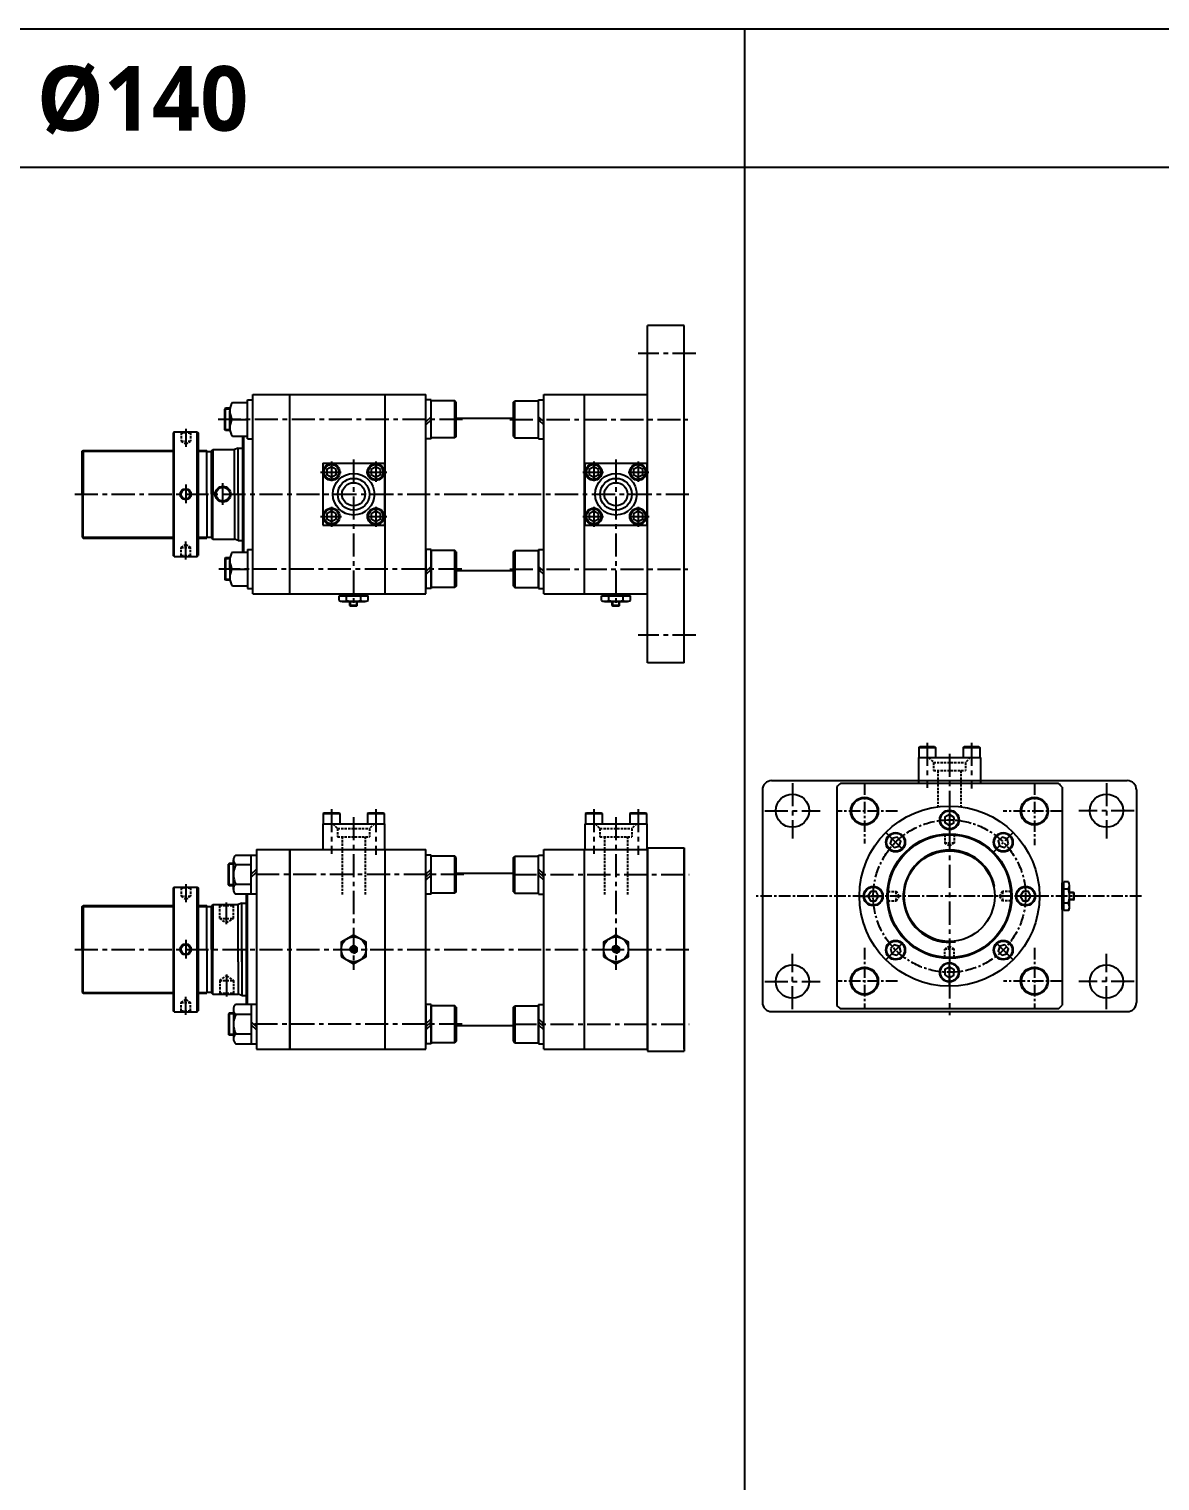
# Model space of a CAD drawing. Extents: x -819 to 9283, y 0 to 5329.
# Drawn here: x 578 to 1802, y 1592 to 3164 of the extents above; entities that cross this region are included whole.
import ezdxf

# ---------------------------------------------------------------- set-up
doc = ezdxf.new("R2010")
doc.units = 0
doc.header["$LTSCALE"] = 10
doc.header["$MEASUREMENT"] = 0
for name, pattern in [('CENTER', [2, 1.25, -0.25, 0.25, -0.25]), ('CENTERX2', [4, 2.5, -0.5, 0.5, -0.5]), ('HIDDEN', [0.375, 0.25, -0.125])]:
    doc.linetypes.add(name, pattern=pattern)
doc.layers.get('0').update_dxf_attribs({"linetype": 'CONTINUOUS'})
for name, color, linetype in [('CEN', 1, 'CENTERX2'), ('DIM', 2, 'CONTINUOUS'), ('ML', 7, 'CONTINUOUS')]:
    doc.layers.add(name, color=color, linetype=linetype)
doc.styles.add('문자', font='romans.shx')

msp = doc.modelspace()

# ---------------------------------------------------------------- linework, layer by layer
for p, q in [((9283.2, 3163.8), (0, 3163.8)), ((1352.8, 0), (1352.8, 3163.8)), ((9283.2, 3013.8), (0, 3013.8))]:
    msp.add_line(p, q)
at = {"color": 7, "linetype": 'Continuous'}
for p, q in [((913.7, 2545.2), (913.7, 2550.2)), ((913.7, 2550.2), (920, 2550.2)), ((914.7, 2550.2), (914.7, 2552.2)), ((914.7, 2552.2), (943.9, 2552.2)), ((920, 2550.2), (944.9, 2550.2)), ((921.5, 2545.2), (921.5, 2550.2)), ((937.1, 2545.2), (937.1, 2550.2)), ((943.9, 2550.2), (943.9, 2552.2)), ((944.9, 2545.2), (944.9, 2550.2)), ((1197.7, 2545.2), (1197.7, 2550.2)), ((1197.7, 2550.2), (1204, 2550.2)), ((1198.7, 2550.2), (1198.7, 2552.2)), ((1198.7, 2552.2), (1227.9, 2552.2)), ((1204, 2550.2), (1228.9, 2550.2)), ((1205.5, 2545.2), (1205.5, 2550.2)), ((1221.1, 2545.2), (1221.1, 2550.2)), ((1227.9, 2550.2), (1227.9, 2552.2)), ((1228.9, 2545.2), (1228.9, 2550.2)), ((916.9, 2544.2), (941.7, 2544.2)), ((925.3, 2544.5), (925.3, 2544.5)), ((925.3, 2539.7), (925.3, 2544.2)), ((925.3, 2539.7), (925.8, 2539.2)), ((933.3, 2539.7), (925.3, 2539.7)), ((925.8, 2539.2), (932.8, 2539.2)), ((933.3, 2539.7), (932.8, 2539.2)), ((933.3, 2539.7), (933.3, 2544.2)), ((1200.9, 2544.2), (1225.7, 2544.2)), ((1209.3, 2544.5), (1209.3, 2544.5)), ((1209.3, 2539.7), (1209.3, 2544.2)), ((1209.3, 2539.7), (1209.8, 2539.2)), ((1217.3, 2539.7), (1209.3, 2539.7)), ((1209.8, 2539.2), (1216.8, 2539.2)), ((1217.3, 2539.7), (1216.8, 2539.2)), ((1217.3, 2539.7), (1217.3, 2544.2)), ((1696.4, 2210.5), (1696.4, 2239.6)), ((1698.4, 2239.6), (1696.4, 2239.6)), ((1703.4, 2240.6), (1698.4, 2240.6)), ((1698.4, 2215.8), (1698.4, 2240.6)), ((1703.4, 2232.8), (1698.4, 2232.8)), ((1704.4, 2212.6), (1704.4, 2237.5)), ((1703.4, 2217.3), (1698.4, 2217.3)), ((1704.2, 2221.1), (1704.1, 2221.1)), ((1708.9, 2229.1), (1704.4, 2229.1)), ((1708.9, 2221.1), (1704.4, 2221.1)), ((1708.9, 2229.1), (1709.4, 2228.6)), ((1708.9, 2229.1), (1708.9, 2221.1)), ((1708.9, 2221.1), (1709.4, 2221.6)), ((1709.4, 2221.6), (1709.4, 2228.6)), ((1698.4, 2210.5), (1696.4, 2210.5)), ((1698.4, 2209.5), (1698.4, 2215.8)), ((1703.4, 2209.5), (1698.4, 2209.5))]:
    msp.add_line(p, q, dxfattribs=at)
for points in [[(915.8, 2159.6), (929.3, 2151.8), (942.8, 2159.6), (942.8, 2175.2), (929.3, 2183), (915.8, 2175.2)], [(927.8, 2169.9), (926.4, 2167.4), (927.8, 2164.9), (930.7, 2164.9), (932.2, 2167.4), (930.7, 2169.9)], [(1199.8, 2159.6), (1213.3, 2151.8), (1226.8, 2159.6), (1226.8, 2175.2), (1213.3, 2183), (1199.8, 2175.2)], [(1211.8, 2169.9), (1210.4, 2167.4), (1211.8, 2164.9), (1214.7, 2164.9), (1216.2, 2167.4), (1214.7, 2169.9)]]:
    msp.add_lwpolyline(points, close=True, dxfattribs=at)
for centre, radius in [((929.3, 2167.4), 13.5), ((929.3, 2167.4), 3.5), ((1213.3, 2167.4), 13.5), ((1213.3, 2167.4), 3.5)]:
    msp.add_circle(centre, radius, dxfattribs=at)
for centre, radius, start, end in [((916.9, 2549.9), 5.62, 235.6158, 270), ((917.6, 2552.5), 8.22, 241.7006, 298.2994), ((929.3, 2575.6), 31.3, 255.6172, 270.0141), ((929.3, 2575.6), 31.3, 269.9859, 284.3828), ((941, 2552.5), 8.22, 241.7006, 298.2994), ((1200.9, 2549.9), 5.62, 235.6158, 270), ((1201.6, 2552.5), 8.22, 241.7006, 298.2994), ((1213.3, 2575.6), 31.3, 255.6172, 270.0141), ((1213.3, 2575.6), 31.3, 269.9859, 284.3828), ((1225, 2552.5), 8.22, 241.7006, 298.2994), ((1696.2, 2236.7), 8.22, 331.7006, 28.2994), ((1673.1, 2225.1), 31.3, 359.9859, 14.3828), ((1673.1, 2225), 31.3, 345.6172, 0.0141), ((1696.2, 2213.4), 8.22, 331.7006, 28.2994), ((1698.8, 2212.6), 5.62, 325.6158, 0)]:
    msp.add_arc(centre, radius, start, end, dxfattribs=at)
at = {"layer": 'CEN'}
for p, q in [((1299.7, 2812.7), (1237.5, 2812.7)), ((1047.3, 2741.2), (782.5, 2741.2)), ((1098.3, 2741.2), (1291.3, 2741.2)), ((747.5, 2731), (747.5, 2711.4)), ((905.3, 2695.5), (905.3, 2674.2)), ((929.3, 2697.7), (929.3, 2542.7)), ((953.3, 2695.5), (953.3, 2673.5)), ((1189.3, 2695.5), (1189.3, 2674.2)), ((1213.3, 2697.7), (1213.3, 2542.7)), ((1237.3, 2695.5), (1237.3, 2673.5)), ((787.8, 2648.8), (787.8, 2672.3)), ((893.6, 2684.2), (915.8, 2684.2)), ((942.7, 2684.2), (965.1, 2684.2)), ((1177.6, 2684.2), (1199.8, 2684.2)), ((1226.7, 2684.2), (1249.1, 2684.2)), ((627.3, 2660.2), (1295.3, 2660.2)), ((747.5, 2670.8), (747.5, 2650.5)), ((905.3, 2646.7), (905.3, 2624.8)), ((953.3, 2646.4), (953.3, 2624.8)), ((1189.3, 2646.7), (1189.3, 2624.8)), ((1237.3, 2646.4), (1237.3, 2624.8)), ((893.3, 2636.2), (916, 2636.2)), ((943.3, 2636.2), (965.3, 2636.2)), ((1177.3, 2636.2), (1200, 2636.2)), ((1227.3, 2636.2), (1249.3, 2636.2)), ((747.5, 2589.5), (747.5, 2609.1)), ((1046.3, 2579.2), (783.2, 2579.2)), ((1098.3, 2579.2), (1291.3, 2579.2)), ((1299.7, 2507.7), (1237.5, 2507.7)), ((1550.4, 2391.1), (1550.4, 2342.4)), ((1598.4, 2391.1), (1598.4, 2341.5)), ((1574.4, 2379.1), (1574.4, 2096.4)), ((1404.4, 2347.5), (1404.4, 2287.6)), ((1744.4, 2347.5), (1744.4, 2287.6)), ((905.3, 2319.4), (905.3, 2270.8)), ((929.3, 2310.7), (929.3, 2145.2)), ((953.3, 2319.4), (953.3, 2269.8)), ((1189.3, 2319.4), (1189.3, 2270.8)), ((1213.3, 2310.7), (1213.3, 2145.2)), ((1237.3, 2319.4), (1237.3, 2269.8)), ((1374.5, 2317.6), (1434.4, 2317.6)), ((1574.4, 2322.5), (1574.4, 2292.6)), ((1774.4, 2317.6), (1714.5, 2317.6)), ((1505.5, 2293.9), (1526.7, 2272.8)), ((1048.7, 2248.4), (819.1, 2248.4)), ((1102.3, 2248.4), (1292.7, 2248.4)), ((747.5, 2238.2), (747.5, 2218.6)), ((791.8, 2194.7), (791.8, 2218.2)), ((1477, 2225.1), (1506.9, 2225.1)), ((1671.8, 2225.1), (1641.9, 2225.1)), ((747.5, 2177.9), (747.5, 2157.6)), ((1505.5, 2156.2), (1526.7, 2177.3)), ((1643.3, 2156.2), (1622.1, 2177.3)), ((627.3, 2167.4), (1295.3, 2167.4)), ((1404.4, 2102.6), (1404.4, 2162.5)), ((1574.4, 2127.6), (1574.4, 2157.6)), ((1744.4, 2102.6), (1744.4, 2162.5)), ((791.8, 2140.1), (791.8, 2116.6)), ((1374.5, 2132.6), (1434.4, 2132.6)), ((1774.4, 2132.6), (1714.5, 2132.6)), ((747.5, 2096.7), (747.5, 2116.2)), ((1046.8, 2086.4), (817.7, 2086.4)), ((1102.3, 2086.4), (1292.7, 2086.4))]:
    msp.add_line(p, q, dxfattribs=at)
at = {"layer": 'DIM'}
for p, q in [((795.1, 2752.4), (789.9, 2752.4)), ((795.1, 2730), (789.9, 2730)), ((635.3, 2706.7), (734, 2706.7)), ((761, 2706.7), (770.3, 2706.7)), ((635.3, 2613.7), (734, 2613.7)), ((761, 2613.7), (770.3, 2613.7)), ((795.1, 2590.4), (789.9, 2590.4)), ((795.1, 2568), (789.9, 2568)), ((799.1, 2259.6), (793.9, 2259.6)), ((799.1, 2237.2), (793.9, 2237.2)), ((635.3, 2213.9), (734, 2213.9)), ((635.3, 2213.9), (734, 2213.9)), ((761, 2213.9), (770.3, 2213.9)), ((761, 2213.9), (770.3, 2213.9)), ((635.3, 2120.9), (734, 2120.9)), ((635.3, 2120.9), (734, 2120.9)), ((761, 2120.9), (770.3, 2120.9)), ((761, 2120.9), (770.3, 2120.9)), ((799.1, 2097.6), (793.9, 2097.6)), ((799.1, 2075.2), (793.9, 2075.2))]:
    msp.add_line(p, q, dxfattribs=at)
for centre in [(1482.4, 2317.1), (1666.4, 2317.1), (1482.4, 2133.1), (1666.4, 2133.1)]:
    msp.add_circle(centre, 15, dxfattribs=at)
msp.add_arc((1574.4, 2225.1), 50, 12.1827, 277.3496, dxfattribs=at)
at = {"layer": 'ML'}
for p, q in [((1287.3, 2842.7), (1247.3, 2842.7)), ((1247.3, 2477.7), (1247.3, 2842.7)), ((1287.3, 2477.7), (1287.3, 2842.7)), ((820.3, 2768.2), (1007.3, 2768.2)), ((820.3, 2552.2), (820.3, 2768.2)), ((860.3, 2552.2), (860.3, 2768.2)), ((860.3, 2552.2), (860.3, 2768.2)), ((963.3, 2552.2), (963.3, 2768.2)), ((963.3, 2552.2), (963.3, 2768.2)), ((1007.3, 2552.2), (1007.3, 2768.2)), ((1135.3, 2552.2), (1135.3, 2768.2)), ((1135.3, 2768.2), (1247.3, 2768.2)), ((1179.3, 2552.2), (1179.3, 2768.2)), ((1247.3, 2552.2), (1247.3, 2768.2)), ((790.7, 2753.2), (789.9, 2752.4)), ((789.9, 2730), (789.9, 2752.4)), ((790.7, 2729.2), (790.7, 2753.2)), ((795.1, 2753.2), (790.7, 2753.2)), ((798.1, 2759.6), (814.3, 2759.6)), ((814.3, 2720), (814.3, 2762.4)), ((814.3, 2762.4), (820.3, 2762.4)), ((1013.2, 2762.4), (1007.2, 2762.4)), ((1007.3, 2720), (1007.3, 2762.4)), ((1007.3, 2721.2), (1007.3, 2761.2)), ((1007.3, 2721.2), (1007.3, 2761.2)), ((1013.2, 2720), (1013.2, 2762.4)), ((1013.2, 2721.2), (1013.2, 2761.2)), ((1013.2, 2721.2), (1013.2, 2761.2)), ((1013.2, 2721.2), (1013.2, 2761.2)), ((1038.7, 2761.2), (1013.2, 2761.2)), ((1038.7, 2721.2), (1038.7, 2761.2)), ((1040.2, 2759.7), (1038.7, 2761.2)), ((1038.7, 2721.2), (1038.7, 2761.2)), ((1040.2, 2759.7), (1038.7, 2761.2)), ((1040.2, 2722.7), (1040.2, 2759.7)), ((1040.2, 2722.7), (1040.2, 2759.7)), ((1102.3, 2759.7), (1103.8, 2761.2)), ((1102.3, 2759.7), (1103.8, 2761.2)), ((1102.3, 2722.7), (1102.3, 2759.7)), ((1102.3, 2722.7), (1102.3, 2759.7)), ((1103.8, 2721.2), (1103.8, 2761.2)), ((1103.8, 2761.2), (1129.3, 2761.2)), ((1103.8, 2721.2), (1103.8, 2761.2)), ((1129.3, 2720), (1129.3, 2762.4)), ((1129.3, 2762.4), (1135.3, 2762.4)), ((1129.3, 2721.2), (1129.3, 2761.2)), ((1129.3, 2721.2), (1129.3, 2761.2)), ((1129.3, 2721.2), (1129.3, 2761.2)), ((795.1, 2741.2), (795.1, 2750.6)), ((795.1, 2730.6), (795.1, 2741.2)), ((795.1, 2741.2), (795.1, 2731.9)), ((798.1, 2741.2), (814.3, 2741.2)), ((1013.2, 2743.9), (1007.3, 2738.5)), ((1013.2, 2740.7), (1007.3, 2735.3)), ((1040.2, 2742.7), (1102.3, 2742.7)), ((1103.8, 2742.7), (1103.8, 2742.7)), ((1129.3, 2743.9), (1135.2, 2738.5)), ((1129.3, 2740.7), (1135.2, 2735.3)), ((735, 2727.7), (734, 2726.7)), ((734, 2726.7), (734, 2593.7)), ((735, 2592.7), (735, 2727.7)), ((735, 2727.7), (760, 2727.7)), ((760, 2592.7), (760, 2727.7)), ((760, 2727.7), (761, 2726.7)), ((761, 2726.7), (761, 2593.7)), ((790.7, 2729.2), (789.9, 2730)), ((795.1, 2729.2), (790.7, 2729.2)), ((798.1, 2722.9), (814.3, 2722.9)), ((809.3, 2597.6), (809.3, 2722.9)), ((810.3, 2597.6), (810.3, 2722.9)), ((814.3, 2720), (820.3, 2720)), ((1013.2, 2720), (1007.2, 2720)), ((1038.7, 2721.2), (1013.2, 2721.2)), ((1040.2, 2722.7), (1038.7, 2721.2)), ((1040.2, 2722.7), (1038.7, 2721.2)), ((1102.3, 2722.7), (1103.8, 2721.2)), ((1102.3, 2722.7), (1103.8, 2721.2)), ((1103.8, 2721.2), (1129.3, 2721.2)), ((1129.3, 2720), (1135.3, 2720)), ((635.3, 2706.7), (636.3, 2707.7)), ((635.3, 2660.2), (635.3, 2706.7)), ((636.3, 2707.7), (734, 2707.7)), ((636.3, 2707.7), (636.3, 2660.2)), ((761, 2707.7), (770.3, 2707.7)), ((770.3, 2660.2), (770.3, 2707.7)), ((770.3, 2706.6), (775.3, 2706.6)), ((775.3, 2707.2), (776.8, 2708.7)), ((775.3, 2660.2), (775.3, 2707.2)), ((776.8, 2708.7), (776.8, 2660.2)), ((776.8, 2708.7), (800.3, 2708.7)), ((804.3, 2710.2), (800.3, 2708.7)), ((800.3, 2660.2), (800.3, 2708.7)), ((804.3, 2710.2), (809.3, 2710.2)), ((804.3, 2660.2), (804.3, 2710.2)), ((895.8, 2693.7), (895.8, 2626.7)), ((895.8, 2693.7), (962.8, 2693.7)), ((962.8, 2693.7), (962.8, 2626.7)), ((1179.8, 2693.7), (1179.8, 2626.7)), ((1179.8, 2693.7), (1246.8, 2693.7)), ((1246.8, 2693.7), (1246.8, 2626.7)), ((635.3, 2660.2), (635.3, 2613.7)), ((636.3, 2612.7), (636.3, 2660.2)), ((770.3, 2660.2), (770.3, 2612.7)), ((775.3, 2660.2), (775.3, 2613.2)), ((775.3, 2660.2), (775.3, 2613.2)), ((776.8, 2611.7), (776.8, 2660.2)), ((800.3, 2660.2), (800.3, 2611.7)), ((804.3, 2660.2), (804.3, 2610.2)), ((895.8, 2626.7), (962.8, 2626.7)), ((1179.8, 2626.7), (1246.8, 2626.7)), ((635.3, 2613.7), (636.3, 2612.7)), ((636.3, 2612.7), (734, 2612.7)), ((761, 2612.7), (770.3, 2612.7)), ((770.3, 2613.8), (775.3, 2613.8)), ((775.3, 2613.2), (776.8, 2611.7)), ((776.8, 2611.7), (800.3, 2611.7)), ((804.3, 2610.2), (800.3, 2611.7)), ((804.3, 2610.2), (809.3, 2610.2)), ((735, 2592.7), (734, 2593.7)), ((760, 2592.7), (761, 2593.7)), ((798.1, 2597.6), (814.3, 2597.6)), ((814.3, 2600.4), (814.3, 2558)), ((814.3, 2600.4), (820.3, 2600.4)), ((1013.2, 2600.4), (1007.2, 2600.4)), ((1007.3, 2558), (1007.3, 2600.4)), ((1007.3, 2559.2), (1007.3, 2599.2)), ((1007.3, 2599.2), (1007.3, 2559.2)), ((1013.2, 2600.4), (1013.2, 2558)), ((1013.2, 2559.2), (1013.2, 2599.2)), ((1013.2, 2559.2), (1013.2, 2599.2)), ((1013.2, 2559.2), (1013.2, 2599.2)), ((1038.7, 2599.2), (1013.2, 2599.2)), ((1038.7, 2559.2), (1038.7, 2599.2)), ((1040.2, 2597.7), (1038.7, 2599.2)), ((1038.7, 2599.2), (1038.7, 2559.2)), ((1040.2, 2597.7), (1038.7, 2599.2)), ((1040.2, 2560.7), (1040.2, 2597.7)), ((1040.2, 2597.7), (1040.2, 2560.7)), ((1102.3, 2597.7), (1103.8, 2599.2)), ((1102.3, 2597.7), (1103.8, 2599.2)), ((1102.3, 2560.7), (1102.3, 2597.7)), ((1102.3, 2597.7), (1102.3, 2560.7)), ((1103.8, 2559.2), (1103.8, 2599.2)), ((1103.8, 2599.2), (1129.3, 2599.2)), ((1103.8, 2599.2), (1103.8, 2559.2)), ((1129.3, 2600.4), (1129.3, 2558)), ((1129.3, 2600.4), (1135.3, 2600.4)), ((1129.3, 2559.2), (1129.3, 2599.2)), ((1129.3, 2559.2), (1129.3, 2599.2)), ((1129.3, 2559.2), (1129.3, 2599.2)), ((735, 2592.7), (760, 2592.7)), ((790.7, 2591.2), (789.9, 2590.4)), ((789.9, 2590.4), (789.9, 2568)), ((790.7, 2591.2), (790.7, 2567.2)), ((795.1, 2591.2), (790.7, 2591.2)), ((795.1, 2589.9), (795.1, 2579.2)), ((795.1, 2579.2), (795.1, 2588.6)), ((795.1, 2579.2), (795.1, 2569.9)), ((798.1, 2579.2), (814.3, 2579.2)), ((1013.2, 2581.9), (1007.3, 2576.5)), ((1013.2, 2578.7), (1007.3, 2573.3)), ((1129.3, 2581.9), (1135.2, 2576.5)), ((1129.3, 2578.7), (1135.2, 2573.3)), ((790.7, 2567.2), (789.9, 2568)), ((795.1, 2567.2), (790.7, 2567.2)), ((1040.2, 2577.7), (1102.3, 2577.7)), ((1103.8, 2577.7), (1103.8, 2577.7)), ((798.1, 2560.9), (814.3, 2560.9)), ((814.3, 2558), (820.3, 2558)), ((820.3, 2552.2), (1007.3, 2552.2)), ((1013.2, 2558), (1007.2, 2558)), ((1038.7, 2559.2), (1013.2, 2559.2)), ((1040.2, 2560.7), (1038.7, 2559.2)), ((1040.2, 2560.7), (1038.7, 2559.2)), ((1102.3, 2560.7), (1103.8, 2559.2)), ((1102.3, 2560.7), (1103.8, 2559.2)), ((1103.8, 2559.2), (1129.3, 2559.2)), ((1129.3, 2558), (1135.3, 2558)), ((1135.3, 2552.2), (1247.3, 2552.2)), ((1287.3, 2477.7), (1247.3, 2477.7)), ((1540.9, 2375.1), (1607.9, 2375.1)), ((1540.9, 2375.1), (1540.9, 2350.1)), ((1541.4, 2386.1), (1542.4, 2387.1)), ((1541.4, 2386.1), (1559.4, 2386.1)), ((1541.4, 2386.1), (1541.4, 2375.1)), ((1542.4, 2387.1), (1558.4, 2387.1)), ((1558.4, 2387.1), (1559.4, 2386.1)), ((1559.4, 2386.1), (1559.4, 2375.1)), ((1589.4, 2386.1), (1590.4, 2387.1)), ((1589.4, 2386.1), (1607.4, 2386.1)), ((1589.4, 2386.1), (1589.4, 2375.1)), ((1590.4, 2387.1), (1606.4, 2387.1)), ((1606.4, 2387.1), (1607.4, 2386.1)), ((1607.4, 2386.1), (1607.4, 2375.1)), ((1607.9, 2375.1), (1607.9, 2350.1)), ((1381.9, 2350.1), (1766.9, 2350.1)), ((1452.4, 2343.2), (1452.4, 2106.9)), ((1692.5, 2347.1), (1456.3, 2347.1)), ((1540.9, 2350.1), (1540.9, 2347.1)), ((1607.9, 2350.1), (1607.9, 2347.1)), ((1696.4, 2343.2), (1696.4, 2106.9)), ((1371.9, 2340.1), (1371.9, 2110.1)), ((1776.9, 2340.1), (1776.9, 2110.1)), ((896.3, 2314.4), (897.3, 2315.4)), ((896.3, 2314.4), (914.3, 2314.4)), ((896.3, 2314.4), (896.3, 2303.4)), ((897.3, 2315.4), (913.3, 2315.4)), ((913.3, 2315.4), (914.3, 2314.4)), ((914.3, 2314.4), (914.3, 2303.4)), ((944.3, 2314.4), (945.3, 2315.4)), ((944.3, 2314.4), (962.3, 2314.4)), ((944.3, 2314.4), (944.3, 2303.4)), ((945.3, 2315.4), (961.3, 2315.4)), ((961.3, 2315.4), (962.3, 2314.4)), ((962.3, 2314.4), (962.3, 2303.4)), ((1180.3, 2314.4), (1181.3, 2315.4)), ((1180.3, 2314.4), (1198.3, 2314.4)), ((1180.3, 2314.4), (1180.3, 2303.4)), ((1181.3, 2315.4), (1197.3, 2315.4)), ((1197.3, 2315.4), (1198.3, 2314.4)), ((1198.3, 2314.4), (1198.3, 2303.4)), ((1228.3, 2314.4), (1229.3, 2315.4)), ((1228.3, 2314.4), (1246.3, 2314.4)), ((1228.3, 2314.4), (1228.3, 2303.4)), ((1229.3, 2315.4), (1245.3, 2315.4)), ((1245.3, 2315.4), (1246.3, 2314.4)), ((1246.3, 2314.4), (1246.3, 2303.4)), ((895.8, 2303.4), (962.8, 2303.4)), ((895.8, 2303.4), (895.8, 2275.4)), ((962.8, 2303.4), (962.8, 2275.4)), ((1179.8, 2303.4), (1246.8, 2303.4)), ((1179.8, 2303.4), (1179.8, 2275.4)), ((1246.8, 2303.4), (1246.8, 2275.4)), ((799.1, 2248.4), (799.1, 2264.4)), ((801.5, 2269.6), (824.3, 2269.6)), ((818.3, 2227.2), (818.3, 2269.6)), ((824.3, 2275.4), (1007.3, 2275.4)), ((824.3, 2275.4), (824.3, 2059.4)), ((860.3, 2059.4), (860.3, 2275.4)), ((860.3, 2275.4), (860.3, 2059.4)), ((963.3, 2059.4), (963.3, 2275.4)), ((963.3, 2059.4), (963.3, 2275.4)), ((1013.2, 2269.6), (1007.2, 2269.6)), ((1007.3, 2059.4), (1007.3, 2275.4)), ((1007.3, 2227.2), (1007.3, 2269.6)), ((1007.3, 2228.4), (1007.3, 2268.4)), ((1007.3, 2228.4), (1007.3, 2268.4)), ((1013.2, 2227.2), (1013.2, 2269.6)), ((1013.2, 2228.4), (1013.2, 2268.4)), ((1013.2, 2228.4), (1013.2, 2268.4)), ((1013.2, 2228.4), (1013.2, 2268.4)), ((1038.7, 2268.4), (1013.2, 2268.4)), ((1038.7, 2228.4), (1038.7, 2268.4)), ((1040.2, 2266.9), (1038.7, 2268.4)), ((1038.7, 2228.4), (1038.7, 2268.4)), ((1040.2, 2266.9), (1038.7, 2268.4)), ((1040.2, 2229.9), (1040.2, 2266.9)), ((1040.2, 2229.9), (1040.2, 2266.9)), ((1102.3, 2266.9), (1103.8, 2268.4)), ((1102.3, 2266.9), (1103.8, 2268.4)), ((1102.3, 2229.9), (1102.3, 2266.9)), ((1102.3, 2229.9), (1102.3, 2266.9)), ((1103.8, 2228.4), (1103.8, 2268.4)), ((1103.8, 2268.4), (1129.3, 2268.4)), ((1103.8, 2228.4), (1103.8, 2268.4)), ((1129.3, 2227.2), (1129.3, 2269.6)), ((1129.3, 2269.6), (1135.3, 2269.6)), ((1129.3, 2228.4), (1129.3, 2268.4)), ((1129.3, 2228.4), (1129.3, 2268.4)), ((1129.3, 2228.4), (1129.3, 2268.4)), ((1135.3, 2059.4), (1135.3, 2275.4)), ((1135.3, 2275.4), (1247.3, 2275.4)), ((1179.3, 2059.4), (1179.3, 2275.4)), ((1247.3, 2277.4), (1247.3, 2057.4)), ((1247.3, 2277.4), (1287.3, 2277.4)), ((1247.3, 2059.4), (1247.3, 2275.4)), ((1287.3, 2277.4), (1287.3, 2057.4)), ((1287.3, 2059.4), (1287.3, 2275.4)), ((794.7, 2260.4), (793.9, 2259.6)), ((793.9, 2237.2), (793.9, 2259.6)), ((794.7, 2236.4), (794.7, 2260.4)), ((799.1, 2260.4), (794.7, 2260.4)), ((799.1, 2237.8), (799.1, 2248.4)), ((818.3, 2259), (801.5, 2259)), ((818.3, 2248.9), (824.3, 2254.3)), ((818.3, 2245.7), (824.3, 2251.1)), ((1007.3, 2248.9), (1013.2, 2254.3)), ((1007.3, 2245.7), (1013.2, 2251.1)), ((1013.2, 2251.1), (1007.3, 2245.7)), ((1013.2, 2247.9), (1007.3, 2242.5)), ((1040.2, 2249.9), (1102.3, 2249.9)), ((1103.8, 2249.9), (1103.8, 2249.9)), ((1135.2, 2248.9), (1129.3, 2254.3)), ((1135.2, 2245.7), (1129.3, 2251.1)), ((1129.3, 2251.1), (1135.2, 2245.7)), ((1129.3, 2247.9), (1135.2, 2242.5)), ((735, 2234.9), (734, 2233.9)), ((734, 2233.9), (734, 2100.9)), ((735, 2099.9), (735, 2234.9)), ((735, 2234.9), (760, 2234.9)), ((760, 2099.9), (760, 2234.9)), ((760, 2234.9), (761, 2233.9)), ((761, 2233.9), (761, 2100.9)), ((794.7, 2236.4), (793.9, 2237.2)), ((799.1, 2236.4), (794.7, 2236.4)), ((799.1, 2232.1), (799.1, 2237.8)), ((818.3, 2237.8), (801.5, 2237.8)), ((824.3, 2227.2), (801.5, 2227.2)), ((808.3, 2217.4), (804.3, 2215.9)), ((808.3, 2153.8), (808.3, 2217.4)), ((808.3, 2217.4), (813.3, 2217.4)), ((808.3, 2217.4), (813.3, 2217.4)), ((808.3, 2167.4), (808.3, 2217.4)), ((813.3, 2107.6), (813.3, 2227.2)), ((813.3, 2107.6), (813.3, 2227.2)), ((813.3, 2107.6), (813.3, 2227.2)), ((814.3, 2107.6), (814.3, 2227.2)), ((814.3, 2107.6), (814.3, 2227.2)), ((1013.2, 2227.2), (1007.2, 2227.2)), ((1038.7, 2228.4), (1013.2, 2228.4)), ((1040.2, 2229.9), (1038.7, 2228.4)), ((1040.2, 2229.9), (1038.7, 2228.4)), ((1102.3, 2229.9), (1103.8, 2228.4)), ((1102.3, 2229.9), (1103.8, 2228.4)), ((1103.8, 2228.4), (1129.3, 2228.4)), ((1129.3, 2227.2), (1135.3, 2227.2)), ((1696.4, 2218.1), (1696.4, 2202.1)), ((635.3, 2213.9), (636.3, 2214.9)), ((635.3, 2213.9), (636.3, 2214.9)), ((635.3, 2167.4), (635.3, 2213.9)), ((635.3, 2167.4), (635.3, 2213.9)), ((636.3, 2214.9), (734, 2214.9)), ((636.3, 2214.9), (734, 2214.9)), ((636.3, 2214.9), (636.3, 2167.4)), ((636.3, 2214.9), (636.3, 2167.4)), ((761, 2214.9), (770.3, 2214.9)), ((761, 2214.9), (770.3, 2214.9)), ((770.3, 2167.4), (770.3, 2214.9)), ((770.3, 2167.4), (770.3, 2214.9)), ((770.3, 2213.8), (775.3, 2213.8)), ((770.3, 2213.8), (775.3, 2213.8)), ((775.3, 2214.4), (776.8, 2215.9)), ((775.3, 2167.4), (775.3, 2214.4)), ((776.8, 2215.9), (804.3, 2215.9)), ((776.8, 2215.9), (776.8, 2167.4)), ((804.3, 2153.8), (804.3, 2215.9)), ((635.3, 2167.4), (635.3, 2120.9)), ((635.3, 2167.4), (635.3, 2120.9)), ((636.3, 2119.9), (636.3, 2167.4)), ((636.3, 2119.9), (636.3, 2167.4)), ((770.3, 2167.4), (770.3, 2119.9)), ((770.3, 2167.4), (770.3, 2119.9)), ((775.3, 2167.4), (775.3, 2120.4)), ((775.3, 2167.4), (775.3, 2120.4)), ((776.8, 2118.9), (776.8, 2167.4)), ((804.3, 2153.8), (804.3, 2118.9)), ((808.3, 2167.4), (808.3, 2117.4)), ((808.3, 2153.8), (808.3, 2117.4)), ((635.3, 2120.9), (636.3, 2119.9)), ((635.3, 2120.9), (636.3, 2119.9)), ((636.3, 2119.9), (734, 2119.9)), ((636.3, 2119.9), (734, 2119.9)), ((761, 2119.9), (770.3, 2119.9)), ((761, 2119.9), (770.3, 2119.9)), ((770.3, 2121), (775.3, 2121)), ((770.3, 2121), (775.3, 2121)), ((775.3, 2120.4), (776.8, 2118.9)), ((776.8, 2118.9), (804.3, 2118.9)), ((824.3, 2107.6), (801.5, 2107.6)), ((808.3, 2117.4), (804.3, 2118.9)), ((808.3, 2117.4), (813.3, 2117.4)), ((808.3, 2117.4), (813.3, 2117.4)), ((818.3, 2107.6), (818.3, 2065.2)), ((1013.2, 2107.6), (1007.2, 2107.6)), ((1007.3, 2065.2), (1007.3, 2107.6)), ((1007.3, 2066.4), (1007.3, 2106.4)), ((1007.3, 2106.4), (1007.3, 2066.4)), ((1013.2, 2107.6), (1013.2, 2065.2)), ((1013.2, 2066.4), (1013.2, 2106.4)), ((1013.2, 2066.4), (1013.2, 2106.4)), ((1013.2, 2066.4), (1013.2, 2106.4)), ((1038.7, 2106.4), (1013.2, 2106.4)), ((1038.7, 2066.4), (1038.7, 2106.4)), ((1040.2, 2104.9), (1038.7, 2106.4)), ((1038.7, 2106.4), (1038.7, 2066.4)), ((1040.2, 2104.9), (1038.7, 2106.4)), ((1102.3, 2104.9), (1103.8, 2106.4)), ((1102.3, 2104.9), (1103.8, 2106.4)), ((1103.8, 2066.4), (1103.8, 2106.4)), ((1103.8, 2106.4), (1129.3, 2106.4)), ((1103.8, 2106.4), (1103.8, 2066.4)), ((1129.3, 2107.6), (1129.3, 2065.2)), ((1129.3, 2107.6), (1135.3, 2107.6)), ((1129.3, 2066.4), (1129.3, 2106.4)), ((1129.3, 2066.4), (1129.3, 2106.4)), ((1129.3, 2066.4), (1129.3, 2106.4)), ((735, 2099.9), (734, 2100.9)), ((735, 2099.9), (760, 2099.9)), ((760, 2099.9), (761, 2100.9)), ((794.7, 2098.4), (793.9, 2097.6)), ((793.9, 2097.6), (793.9, 2075.2)), ((794.7, 2098.4), (794.7, 2074.4)), ((799.1, 2098.4), (794.7, 2098.4)), ((799.1, 2102.7), (799.1, 2097)), ((799.1, 2097), (799.1, 2086.4)), ((818.3, 2097), (801.5, 2097)), ((1007.3, 2086.9), (1013.2, 2092.3)), ((1040.2, 2067.9), (1040.2, 2104.9)), ((1040.2, 2104.9), (1040.2, 2067.9)), ((1102.3, 2067.9), (1102.3, 2104.9)), ((1102.3, 2104.9), (1102.3, 2067.9)), ((1135.2, 2086.9), (1129.3, 2092.3)), ((1381.9, 2100.1), (1766.9, 2100.1)), ((1692.5, 2103.1), (1456.3, 2103.1)), ((794.7, 2074.4), (793.9, 2075.2)), ((799.1, 2086.4), (799.1, 2070.4)), ((818.3, 2075.8), (801.5, 2075.8)), ((818.3, 2089.1), (824.3, 2083.7)), ((818.3, 2085.9), (824.3, 2080.5)), ((1007.3, 2083.7), (1013.2, 2089.1)), ((1013.2, 2089.1), (1007.3, 2083.7)), ((1013.2, 2085.9), (1007.3, 2080.5)), ((1040.2, 2084.9), (1102.3, 2084.9)), ((1103.8, 2084.9), (1103.8, 2084.9)), ((1135.2, 2083.7), (1129.3, 2089.1)), ((1129.3, 2089.1), (1135.2, 2083.7)), ((1129.3, 2085.9), (1135.2, 2080.5)), ((799.1, 2074.4), (794.7, 2074.4)), ((801.5, 2065.2), (824.3, 2065.2)), ((824.3, 2059.4), (1007.3, 2059.4)), ((1013.2, 2065.2), (1007.2, 2065.2)), ((1038.7, 2066.4), (1013.2, 2066.4)), ((1040.2, 2067.9), (1038.7, 2066.4)), ((1040.2, 2067.9), (1038.7, 2066.4)), ((1102.3, 2067.9), (1103.8, 2066.4)), ((1102.3, 2067.9), (1103.8, 2066.4)), ((1103.8, 2066.4), (1129.3, 2066.4)), ((1129.3, 2065.2), (1135.3, 2065.2)), ((1135.3, 2059.4), (1247.3, 2059.4)), ((1247.3, 2057.4), (1287.3, 2057.4))]:
    msp.add_line(p, q, dxfattribs=at)
at = {"layer": 'ML', "color": 2, "linetype": 'HIDDEN'}
for p, q in [((742.5, 2726.7), (741.5, 2727.7)), ((742.5, 2726.7), (752.5, 2726.7)), ((742.5, 2726.7), (742.5, 2717.7)), ((752.5, 2726.7), (753.5, 2727.7)), ((752.5, 2726.7), (752.5, 2717.7)), ((742.5, 2717.7), (747.5, 2714.6)), ((742.5, 2717.7), (752.5, 2717.7)), ((747.5, 2714.6), (752.5, 2717.7)), ((742.5, 2593.7), (741.5, 2592.7)), ((742.5, 2602.7), (747.5, 2605.9)), ((742.5, 2602.7), (752.5, 2602.7)), ((742.5, 2593.7), (742.5, 2602.7)), ((742.5, 2593.7), (752.5, 2593.7)), ((747.5, 2605.9), (752.5, 2602.7)), ((752.5, 2593.7), (752.5, 2602.7)), ((752.5, 2593.7), (753.5, 2592.7)), ((1551.9, 2375.1), (1557.2, 2369.8)), ((1596.9, 2375.1), (1591.7, 2369.8)), ((1557.2, 2369.8), (1591.7, 2369.8)), ((1557.2, 2369.8), (1557.2, 2361.1)), ((1557.2, 2361.1), (1591.7, 2361.1)), ((1561.9, 2361.1), (1561.9, 2321.7)), ((1586.9, 2361.1), (1586.9, 2321.7)), ((1591.7, 2369.8), (1591.7, 2361.1)), ((906.8, 2303.4), (912, 2298.2)), ((912, 2298.2), (946.5, 2298.2)), ((912, 2298.2), (912, 2289.4)), ((951.8, 2303.4), (946.5, 2298.2)), ((946.5, 2298.2), (946.5, 2289.4)), ((1190.8, 2303.4), (1196, 2298.2)), ((1196, 2298.2), (1230.5, 2298.2)), ((1196, 2298.2), (1196, 2289.4)), ((1235.8, 2303.4), (1230.5, 2298.2)), ((1230.5, 2298.2), (1230.5, 2289.4)), ((912, 2289.4), (946.5, 2289.4)), ((916.8, 2289.4), (916.8, 2226.3)), ((941.8, 2289.4), (941.8, 2226.3)), ((1196, 2289.4), (1230.5, 2289.4)), ((1200.8, 2289.4), (1200.8, 2226.3)), ((1225.8, 2289.4), (1225.8, 2226.3)), ((1569.4, 2291.6), (1568.7, 2292.3)), ((1569.4, 2291.6), (1569.4, 2282.6)), ((1579.4, 2291.6), (1569.4, 2291.6)), ((1579.4, 2282.6), (1569.4, 2282.6)), ((1574.4, 2279.4), (1569.4, 2282.6)), ((1579.4, 2282.6), (1574.4, 2279.4)), ((1579.4, 2291.6), (1580.1, 2292.3)), ((1579.4, 2291.6), (1579.4, 2282.6)), ((742.5, 2233.9), (741.5, 2234.9)), ((742.5, 2233.9), (752.5, 2233.9)), ((742.5, 2233.9), (742.5, 2224.9)), ((752.5, 2233.9), (753.5, 2234.9)), ((752.5, 2233.9), (752.5, 2224.9)), ((742.5, 2224.9), (752.5, 2224.9)), ((742.5, 2224.9), (747.5, 2221.7)), ((747.5, 2221.7), (752.5, 2224.9)), ((1507.9, 2230.1), (1507.2, 2230.8)), ((1507.9, 2220.1), (1507.2, 2219.4)), ((1507.9, 2230.1), (1516.9, 2230.1)), ((1507.9, 2220.1), (1507.9, 2230.1)), ((1507.9, 2220.1), (1516.9, 2220.1)), ((1516.9, 2220.1), (1516.9, 2230.1)), ((1520.1, 2225.1), (1516.9, 2230.1)), ((1516.9, 2220.1), (1520.1, 2225.1)), ((1631.9, 2230.1), (1628.7, 2225.1)), ((1628.7, 2225.1), (1631.9, 2220.1)), ((1640.9, 2230.1), (1631.9, 2230.1)), ((1631.9, 2230.1), (1631.9, 2220.1)), ((1640.9, 2220.1), (1631.9, 2220.1)), ((1640.9, 2230.1), (1641.6, 2230.8)), ((1640.9, 2230.1), (1640.9, 2220.1)), ((1640.9, 2220.1), (1641.6, 2219.4)), ((784.3, 2214.9), (783.3, 2215.9)), ((784.3, 2200.9), (784.3, 2214.9)), ((784.3, 2214.9), (799.3, 2214.9)), ((784.3, 2200.9), (799.3, 2200.9)), ((784.3, 2200.9), (791.8, 2196.1)), ((791.8, 2196.1), (799.3, 2200.9)), ((799.3, 2214.9), (800.3, 2215.9)), ((799.3, 2200.9), (799.3, 2214.9)), ((1574.4, 2170.7), (1569.4, 2167.6)), ((1579.4, 2167.6), (1574.4, 2170.7)), ((1569.4, 2158.6), (1568.7, 2157.9)), ((1569.4, 2158.6), (1569.4, 2167.6)), ((1579.4, 2167.6), (1569.4, 2167.6)), ((1579.4, 2158.6), (1569.4, 2158.6)), ((1579.4, 2158.6), (1579.4, 2167.6)), ((1579.4, 2158.6), (1580.1, 2157.9)), ((784.3, 2133.9), (791.8, 2138.7)), ((791.8, 2138.7), (799.3, 2133.9)), ((784.3, 2133.9), (799.3, 2133.9)), ((784.3, 2133.9), (784.3, 2119.9)), ((799.3, 2133.9), (799.3, 2119.9)), ((742.5, 2109.9), (747.5, 2113.1)), ((742.5, 2109.9), (752.5, 2109.9)), ((742.5, 2100.9), (742.5, 2109.9)), ((747.5, 2113.1), (752.5, 2109.9)), ((752.5, 2100.9), (752.5, 2109.9)), ((784.3, 2119.9), (783.3, 2118.9)), ((784.3, 2119.9), (799.3, 2119.9)), ((799.3, 2119.9), (800.3, 2118.9)), ((742.5, 2100.9), (741.5, 2099.9)), ((742.5, 2100.9), (752.5, 2100.9)), ((752.5, 2100.9), (753.5, 2099.9))]:
    msp.add_line(p, q, dxfattribs=at)
at = {"layer": 'ML', "color": 2}
for p, q in [((925.8, 2544.4), (925.8, 2544.4)), ((925.8, 2539.2), (925.8, 2544.2)), ((932.8, 2539.2), (932.8, 2544.2)), ((1209.8, 2544.4), (1209.8, 2544.4)), ((1209.8, 2539.2), (1209.8, 2544.2)), ((1216.8, 2539.2), (1216.8, 2544.2)), ((1704.2, 2221.6), (1704.2, 2221.6)), ((1709.4, 2228.6), (1704.4, 2228.6)), ((1709.4, 2221.6), (1704.4, 2221.6))]:
    msp.add_line(p, q, dxfattribs=at)
at = {"layer": 'ML', "color": 1, "linetype": 'CENTER'}
for p, q in [((1482.4, 2347.1), (1482.4, 2282)), ((1666.4, 2347.1), (1666.4, 2280.1)), ((1518.1, 2317.1), (1452.4, 2317.1)), ((1696.4, 2317.1), (1632.5, 2317.1)), ((1643.3, 2293.9), (1622.1, 2272.8)), ((1782.2, 2225.1), (1365.2, 2225.1)), ((1482.4, 2169), (1482.4, 2103.1)), ((1666.4, 2169), (1666.4, 2103.1)), ((1518.1, 2133.1), (1452.4, 2133.1)), ((1696.4, 2133.1), (1633.1, 2133.1))]:
    msp.add_line(p, q, dxfattribs=at)
at = {"layer": 'ML'}
for points in [[(910.3, 2687.1), (905.3, 2690), (900.3, 2687.1), (900.3, 2681.4), (905.3, 2678.5), (910.3, 2681.4)], [(958.3, 2687.1), (953.3, 2690), (948.3, 2687.1), (948.3, 2681.4), (953.3, 2678.5), (958.3, 2681.4)], [(1194.3, 2687.1), (1189.3, 2690), (1184.3, 2687.1), (1184.3, 2681.4), (1189.3, 2678.5), (1194.3, 2681.4)], [(1242.3, 2687.1), (1237.3, 2690), (1232.3, 2687.1), (1232.3, 2681.4), (1237.3, 2678.5), (1242.3, 2681.4)], [(910.3, 2639.1), (905.3, 2642), (900.3, 2639.1), (900.3, 2633.4), (905.3, 2630.5), (910.3, 2633.4)], [(958.3, 2639.1), (953.3, 2642), (948.3, 2639.1), (948.3, 2633.4), (953.3, 2630.5), (958.3, 2633.4)], [(1194.3, 2639.1), (1189.3, 2642), (1184.3, 2639.1), (1184.3, 2633.4), (1189.3, 2630.5), (1194.3, 2633.4)], [(1242.3, 2639.1), (1237.3, 2642), (1232.3, 2639.1), (1232.3, 2633.4), (1237.3, 2630.5), (1242.3, 2633.4)], [(1579.5, 2310.3), (1574.6, 2313.3), (1569.5, 2310.6), (1569.3, 2304.8), (1574.2, 2301.8), (1579.3, 2304.5)], [(1517.7, 2288.9), (1512.1, 2287.6), (1510.4, 2282.1), (1514.4, 2277.9), (1520, 2279.2), (1521.7, 2284.7)], [(1638.3, 2281.7), (1636.9, 2287.3), (1631.4, 2289), (1627.2, 2285.1), (1628.5, 2279.4), (1634.1, 2277.8)], [(1489.2, 2230.1), (1486.1, 2225.2), (1488.9, 2220.1), (1494.6, 2220), (1497.7, 2224.9), (1494.9, 2230)], [(1659.6, 2220), (1662.7, 2224.9), (1659.9, 2230), (1654.2, 2230.1), (1651.1, 2225.2), (1653.9, 2220.1)], [(1510.5, 2168.4), (1511.9, 2162.8), (1517.4, 2161.1), (1521.6, 2165.1), (1520.3, 2170.7), (1514.7, 2172.3)], [(1631.1, 2161.2), (1636.7, 2162.5), (1638.4, 2168), (1634.4, 2172.2), (1628.8, 2170.9), (1627.1, 2165.4)], [(1569.3, 2139.8), (1574.2, 2136.8), (1579.3, 2139.5), (1579.5, 2145.3), (1574.6, 2148.3), (1569.5, 2145.6)]]:
    msp.add_lwpolyline(points, close=True, dxfattribs=at)
for centre, radius in [((905.3, 2684.2), 9), ((905.3, 2684.2), 8), ((953.3, 2684.2), 9), ((953.3, 2684.2), 8), ((1189.3, 2684.2), 9), ((1189.3, 2684.2), 8), ((1237.3, 2684.2), 9), ((1237.3, 2684.2), 8), ((929.3, 2660.2), 22.5), ((929.3, 2660.2), 17.2), ((929.3, 2660.2), 12.5), ((1213.3, 2660.2), 22.5), ((1213.3, 2660.2), 17.2), ((1213.3, 2660.2), 12.5), ((747.5, 2660.2), 6), ((747.5, 2660.2), 5), ((747.5, 2660.2), 5), ((787.8, 2660.2), 8.5), ((787.8, 2660.2), 7.5), ((905.3, 2636.2), 9), ((905.3, 2636.2), 8), ((953.3, 2636.2), 9), ((953.3, 2636.2), 8), ((1189.3, 2636.2), 9), ((1189.3, 2636.2), 8), ((1237.3, 2636.2), 9), ((1237.3, 2636.2), 8), ((1404.4, 2317.6), 18), ((1482.4, 2317.1), 14), ((1666.4, 2317.1), 14), ((1744.4, 2317.6), 18), ((1574.4, 2225.1), 97.5), ((1574.4, 2307.6), 10.5), ((1574.4, 2307.6), 9.8), ((1516.1, 2283.4), 10.5), ((1516.1, 2283.4), 9.8), ((1574.4, 2225.1), 67.5), ((1574.4, 2225.1), 66.5), ((1632.7, 2283.4), 10.5), ((1632.7, 2283.4), 9.8), ((1574.4, 2225.1), 49), ((1491.9, 2225.1), 10.5), ((1491.9, 2225.1), 9.8), ((1656.9, 2225.1), 10.5), ((1656.9, 2225.1), 9.8), ((747.5, 2167.4), 6), ((747.5, 2167.4), 5), ((747.5, 2167.4), 5), ((1516.1, 2166.7), 10.5), ((1516.1, 2166.7), 9.8), ((1632.7, 2166.7), 10.5), ((1632.7, 2166.7), 9.8), ((1404.4, 2132.6), 18), ((1482.4, 2133.1), 14), ((1574.4, 2142.6), 10.5), ((1574.4, 2142.6), 9.8), ((1666.4, 2133.1), 14), ((1744.4, 2132.6), 18)]:
    msp.add_circle(centre, radius, dxfattribs=at)
at = {"layer": 'ML', "color": 1, "linetype": 'CENTER'}
msp.add_circle((1574.4, 2225.1), 82.5, dxfattribs=at)
at = {"layer": 'ML'}
for centre, radius, start, end in [((810.8, 2750.4), 15.7, 144.113, 215.887), ((810.8, 2732.1), 15.7, 144.113, 215.887), ((810.8, 2588.4), 15.7, 144.113, 215.887), ((810.8, 2570.1), 15.7, 144.113, 215.887), ((1381.9, 2340.1), 10, 90, 180), ((1574.4, 2225.1), 169.8, 134.0782, 135.9218), ((1574.4, 2225.1), 169.8, 44.0782, 45.9218), ((1766.9, 2340.1), 10, 0, 90), ((806.2, 2264.3), 7.02, 131.1622, 228.8378), ((823.9, 2248.4), 24.7, 154.5407, 205.4593), ((806.1, 2232.5), 7.01, 130.9935, 229.0065), ((806.1, 2102.3), 7.01, 130.9935, 229.0065), ((1381.9, 2110.1), 10, 180, 270), ((1574.4, 2225.1), 169.8, 224.0782, 225.9218), ((1574.4, 2225.1), 169.8, 314.0782, 315.9218), ((1766.9, 2110.1), 10, 270, 0), ((823.9, 2086.4), 24.7, 154.5407, 205.4593), ((806.2, 2070.5), 7.02, 131.1622, 228.8378)]:
    msp.add_arc(centre, radius, start, end, dxfattribs=at)
at = {"layer": 'ML', "color": 2}
for centre in [(929.3, 2167.4), (1213.3, 2167.4)]:
    msp.add_arc(centre, 4, 270, 180, dxfattribs=at)

# ---------------------------------------------------------------- texts
at = {"insert": (586.3, 3123.7), "char_height": 70, "attachment_point": 1, "style": '문자'}
msp.add_mtext_dynamic_manual_height_columns('{\\fMalgun Gothic|b1|i0|c129|p50;%%C140}', width=124.533, gutter_width=16, heights=[-75.6], dxfattribs=at)

doc.saveas('drawing.dxf')
